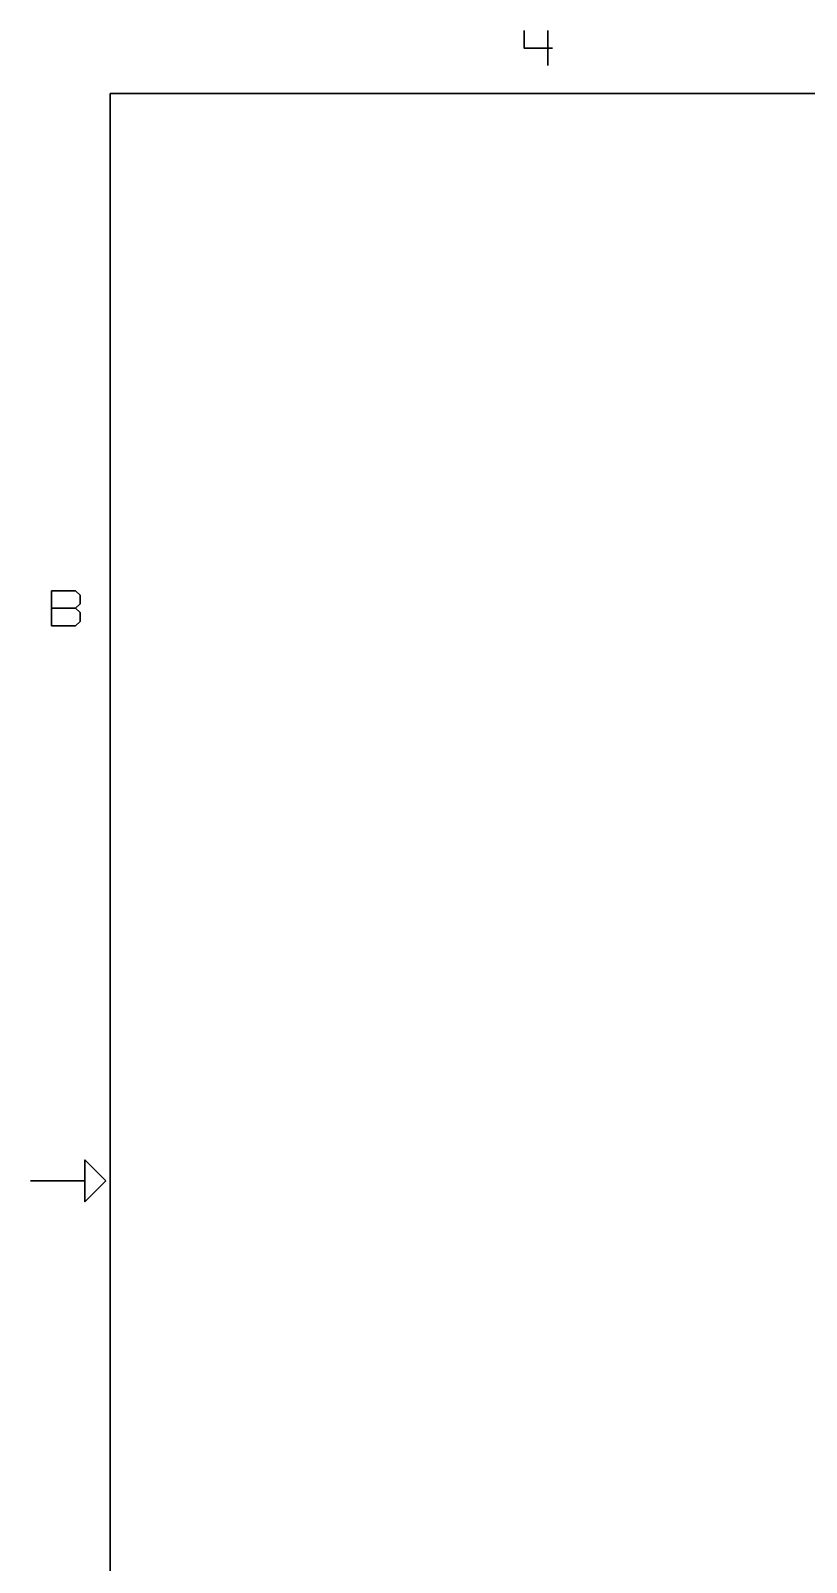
# Model space of a CAD drawing. Header units: millimetres. Extents: x 0 to 1189, y 35 to 806.
# Drawn here: x 0 to 256, y 294 to 797 of the extents above; entities that cross this region are included whole.
import ezdxf

# ---------------------------------------------------------------- set-up
doc = ezdxf.new("R2010")
doc.units = ezdxf.units.MM
doc.layers.add('Pen 1', color=7, linetype='Continuous')

msp = doc.modelspace()

# ---------------------------------------------------------------- linework, layer by layer
at = {"layer": 'Pen 1', "color": 7, "lineweight": 30}
for p, q in [((170.55, 797.45), (170.55, 786)), ((7.3, 607.45), (15.15, 607.45)), ((0.43, 419.17), (18.3, 419.17))]:
    msp.add_line(p, q, dxfattribs=at)
for points in [[(162.7, 797.45), (162.7, 791.72), (172.12, 791.72)], [(26.55, 776.72), (1162.45, 776.72), (1162.45, 61.62), (26.55, 61.62), (26.55, 776.72)], [(7.3, 601.72), (7.3, 613.17), (15.15, 613.17), (16.73, 611.75), (16.73, 608.88), (15.15, 607.45), (16.73, 606.03), (16.73, 603.15), (15.15, 601.72), (7.3, 601.72)], [(25.17, 419.17), (18.3, 426.05), (18.3, 412.3), (25.17, 419.17)]]:
    msp.add_lwpolyline(points, dxfattribs=at)

doc.saveas('drawing.dxf')
